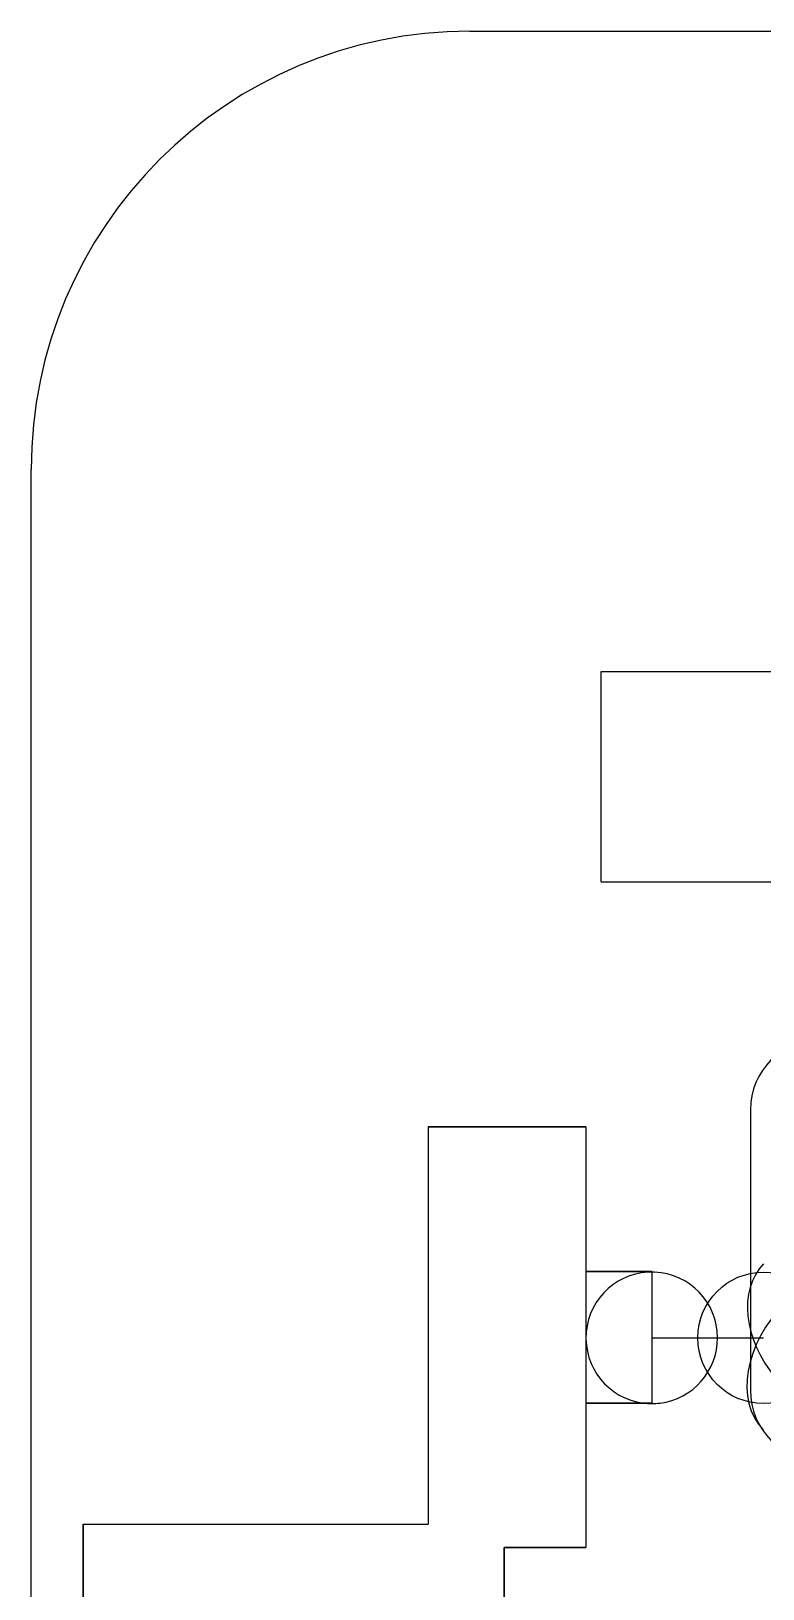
# Model space of a CAD drawing. Header units: millimetres. Extents: x -12.5 to 12.5, y -20 to 24.
# Drawn here: x -12.5 to -4.16, y 6.24 to 24 of the extents above; entities that cross this region are included whole.
import ezdxf

# ---------------------------------------------------------------- set-up
doc = ezdxf.new("R2010")
doc.units = ezdxf.units.MM

msp = doc.modelspace()

# ---------------------------------------------------------------- linework, layer by layer
for p, q in [((-7.5, 24), (7.5, 24)), ((-7.5, 24, -6.5), (7.5, 24, -6.5)), ((-7.5, 24, -6.5), (-7.5, 24)), ((-7.5, 24, -6.5), (7.5, 24, -6.5)), ((-7.5, 24, -6.5), (-7.5, 24)), ((-7.5, 24), (7.5, 24)), ((-12.5, 3.5), (-12.5, 19)), ((-12.5, 19, -6.5), (-12.5, 19)), ((-12.5, -7.8, -6.5), (-12.5, 19, -6.5)), ((-12.5, 3.5), (-12.5, 19)), ((-12.5, -7.8, -6.5), (-12.5, 19, -6.5)), ((-12.5, 19, -6.5), (-12.5, 19)), ((-6, 14.3), (-6, 16.7)), ((-6, 16.7), (6, 16.7)), ((-6, 14.3, -2.5), (-6, 16.7, -2.5)), ((-6, 16.7, -2.5), (-6, 16.7)), ((-6, 14.3), (-6, 16.7)), ((-6, 16.7, -2.5), (6, 16.7, -2.5)), ((-6, 16.7), (6, 16.7)), ((-6, 16.7, -2.5), (-6, 16.7)), ((-6, 14.3, -2.5), (-6, 16.7, -2.5)), ((-6, 16.7, -2.5), (6, 16.7, -2.5)), ((-6, 14.3), (6, 14.3)), ((-6, 14.3, -2.5), (-6, 14.3)), ((-6, 14.3, -2.5), (6, 14.3, -2.5)), ((-6, 14.3, -2.5), (-6, 14.3)), ((-6, 14.3), (6, 14.3)), ((-6, 14.3, -2.5), (6, 14.3, -2.5)), ((-4.3, 11.7), (-4.3, 8.5)), ((-4.3, 11.7), (-4.3, 11.7, 2.2)), ((-4.3, 11.7, 2.2), (-4.3, 8.5, 2.2)), ((-4.3, 11.7), (-4.3, 11.7, 2.2)), ((-4.3, 11.7), (-4.3, 8.5)), ((-4.3, 11.7, 2.2), (-4.3, 8.5, 2.2)), ((-7.975, 11.508), (-7.975, 6.975)), ((-6.175, 11.508), (-7.975, 11.508)), ((-6.175, 11.508), (-7.975, 11.508)), ((-7.975, 11.508, -5.85), (-7.975, 11.508)), ((-7.975, 11.508, -5.85), (-6.175, 11.508, -5.85)), ((-7.975, 11.508, -5.85), (-7.975, 11.508)), ((-7.975, 11.508), (-7.975, 6.975)), ((-7.975, 11.508, -5.85), (-7.975, 6.975, -5.85)), ((-7.975, 11.508, -5.85), (-7.975, 6.975, -5.85)), ((-7.975, 11.508, -5.85), (-6.175, 11.508, -5.85)), ((-6.175, 11.508), (-6.175, 9.856)), ((-6.175, 11.508), (-6.175, 9.856)), ((-6.175, 11.508, -5.85), (-6.175, 11.508)), ((-6.175, 11.508, -5.85), (-6.175, 6.708, -5.85)), ((-6.175, 11.508, -5.85), (-6.175, 11.508)), ((-6.175, 11.508, -5.85), (-6.175, 6.708, -5.85)), ((-5.425, 9.856), (-6.175, 9.856)), ((-5.425, 9.856), (-6.175, 9.856)), ((-6.175, 9.856, -5.2), (-6.175, 9.856)), ((-6.175, 9.856, -5.2), (-5.425, 9.856, -5.2)), ((-6.175, 9.856, -5.2), (-6.175, 8.356, -5.2)), ((-6.175, 9.856, -5.2), (-6.175, 9.856)), ((-6.175, 9.856, -5.2), (-6.175, 8.356, -5.2)), ((-6.175, 9.856, -5.2), (-5.425, 9.856, -5.2)), ((-5.425, 9.856), (-5.425, 8.356)), ((-5.425, 9.856, -5.2), (-5.425, 9.856)), ((-5.425, 9.856), (-5.425, 8.356)), ((-5.425, 9.856, -5.2), (-5.425, 9.856)), ((-5.425, 9.856, -5.2), (-5.425, 9.1, -5.2)), ((-5.425, 9.856, -5.2), (-5.425, 9.1, -5.2)), ((-5.425, 9.1, -5.2), (-5.425, 8.356, -5.2)), ((-5.425, 9.1, -5.2), (-4.15, 9.1, -5.2)), ((-5.425, 9.1, -5.2), (-4.15, 9.1, -5.2)), ((-5.425, 9.1, -5.2), (-5.425, 8.356, -5.2)), ((-5.425, 8.356), (-6.175, 8.356)), ((-6.175, 8.356), (-6.175, 6.708)), ((-6.175, 8.356), (-6.175, 6.708)), ((-6.175, 8.356, -5.2), (-6.175, 8.356)), ((-6.175, 8.356, -5.2), (-5.425, 8.356, -5.2)), ((-6.175, 8.356, -5.2), (-6.175, 8.356)), ((-5.425, 8.356), (-6.175, 8.356)), ((-6.175, 8.356, -5.2), (-5.425, 8.356, -5.2)), ((-5.425, 8.356, -4.355), (-5.425, 8.356)), ((-5.425, 8.356, -5.2), (-5.425, 8.356, -4.545)), ((-5.425, 8.356, -4.355), (-5.425, 8.356)), ((-5.425, 8.356, -4.545), (-5.425, 8.356, -4.355)), ((-5.425, 8.356, -5.2), (-5.425, 8.356, -4.545)), ((-5.425, 8.356, -4.545), (-5.425, 8.356, -4.355)), ((-4.3, 8.5), (-4.3, 8.5, 2.2)), ((-4.3, 8.5), (-4.3, 8.5, 2.2)), ((-11.908, 5.175), (-11.908, 6.975)), ((-11.908, 6.975), (-7.975, 6.975)), ((-11.908, 6.975, -5.85), (-11.908, 6.975)), ((-11.908, 6.975, -5.85), (-7.975, 6.975, -5.85)), ((-11.908, 6.975), (-7.975, 6.975)), ((-11.908, 6.975, -5.85), (-11.908, 5.175, -5.85)), ((-11.908, 6.975, -5.85), (-11.908, 6.975)), ((-11.908, 5.175), (-11.908, 6.975)), ((-11.908, 6.975, -5.85), (-7.975, 6.975, -5.85)), ((-11.908, 6.975, -5.85), (-11.908, 5.175, -5.85)), ((-7.975, 6.975, -5.85), (-7.975, 6.975)), ((-7.975, 6.975, -5.85), (-7.975, 6.975)), ((-6.175, 6.708), (-7.108, 6.708)), ((-7.108, 5.175), (-7.108, 6.708)), ((-7.108, 6.708, -5.85), (-6.175, 6.708, -5.85)), ((-7.108, 6.708), (-7.108, 6.708, -5.85)), ((-6.175, 6.708), (-7.108, 6.708)), ((-7.108, 6.708, -5.85), (-7.108, 5.175, -5.85)), ((-7.108, 5.175), (-7.108, 6.708)), ((-7.108, 6.708), (-7.108, 6.708, -5.85)), ((-7.108, 6.708, -5.85), (-7.108, 5.175, -5.85)), ((-7.108, 6.708, -5.85), (-6.175, 6.708, -5.85)), ((-6.175, 6.708, -5.85), (-6.175, 6.708)), ((-6.175, 6.708, -5.85), (-6.175, 6.708))]:
    msp.add_line(p, q)
msp.add_circle((-4.15, 9.1, -4.45), 0.75)
msp.add_circle((-4.15, 9.1, -4.45), 0.75)
for centre, radius, start, end in [((-7.5, 19), 5, 90, 180), ((-7.5, 19, -6.5), 5, 90, 180), ((-7.5, 19, -6.5), 5, 90, 180), ((-7.5, 19), 5, 90, 180), ((-3.5, 11.7), 0.8, -270, -180), ((-3.5, 11.7), 0.8, -270, -180), ((-3.5, 11.7, 2.2), 0.8, -270, -180), ((-3.5, 11.7, 2.2), 0.8, -270, -180), ((-5.425, 9.1, -4.45), 0.75, -360, -97.2599), ((-5.425, 9.1, -4.45), 0.75, -360, -97.2599), ((-5.425, 9.1, -4.45), 0.75, -82.7401, 0), ((-5.425, 9.1, -4.45), 0.75, -82.7401, 0), ((-5.425, 9.1, -4.45), 0.75, -97.2599, -82.7401), ((-5.425, 9.1, -4.45), 0.75, -97.2599, -82.7401), ((-3.5, 8.5), 0.8, 180, 270), ((-3.5, 8.5), 0.8, 180, 270), ((-3.5, 8.5, 2.2), 0.8, 180, 270), ((-3.5, 8.5, 2.2), 0.8, 180, 270)]:
    msp.add_arc(centre, radius, start, end)
for centre, major_axis, start_param, end_param in [((-3.3, 9.124, 0.647), (0.85, -0.821, -0.22), 3.141593, 4.566042), ((-3.3, 9.124, 0.647), (0.85, -0.821, -0.22), 3.141593, 4.566042), ((-3.3, 8.9, 0.65), (-0.85, -0.85), 4.712389, 6.283185), ((-3.3, 8.9, 0.65), (-0.85, -0.85), 4.712389, 6.283185)]:
    msp.add_ellipse(centre, major_axis=major_axis, ratio=0.707107, start_param=start_param, end_param=end_param)

doc.saveas('drawing.dxf')
